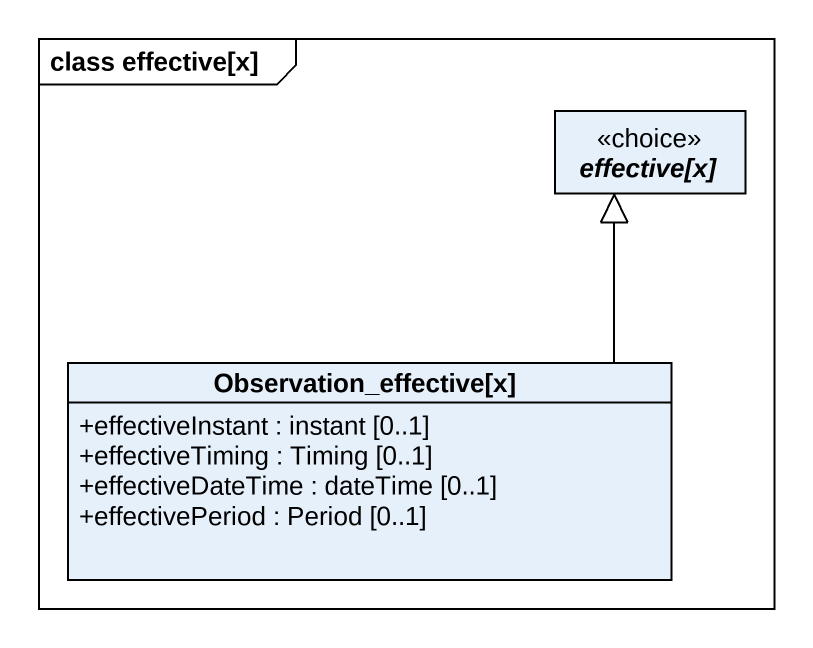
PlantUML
@startuml
mainframe class effective[x]
hide circle
hide empty members
skinparam classAttributeIconSize 0
abstract class "effective[x]" as effective_x <<choice>>
class "Observation_effective[x]" as Observation_effective_x {
  +effectiveInstant : instant [0..1]
  +effectiveTiming : Timing [0..1]
  +effectiveDateTime : dateTime [0..1]
  +effectivePeriod : Period [0..1]
}
Observation_effective_x -up-|> effective_x
@enduml
